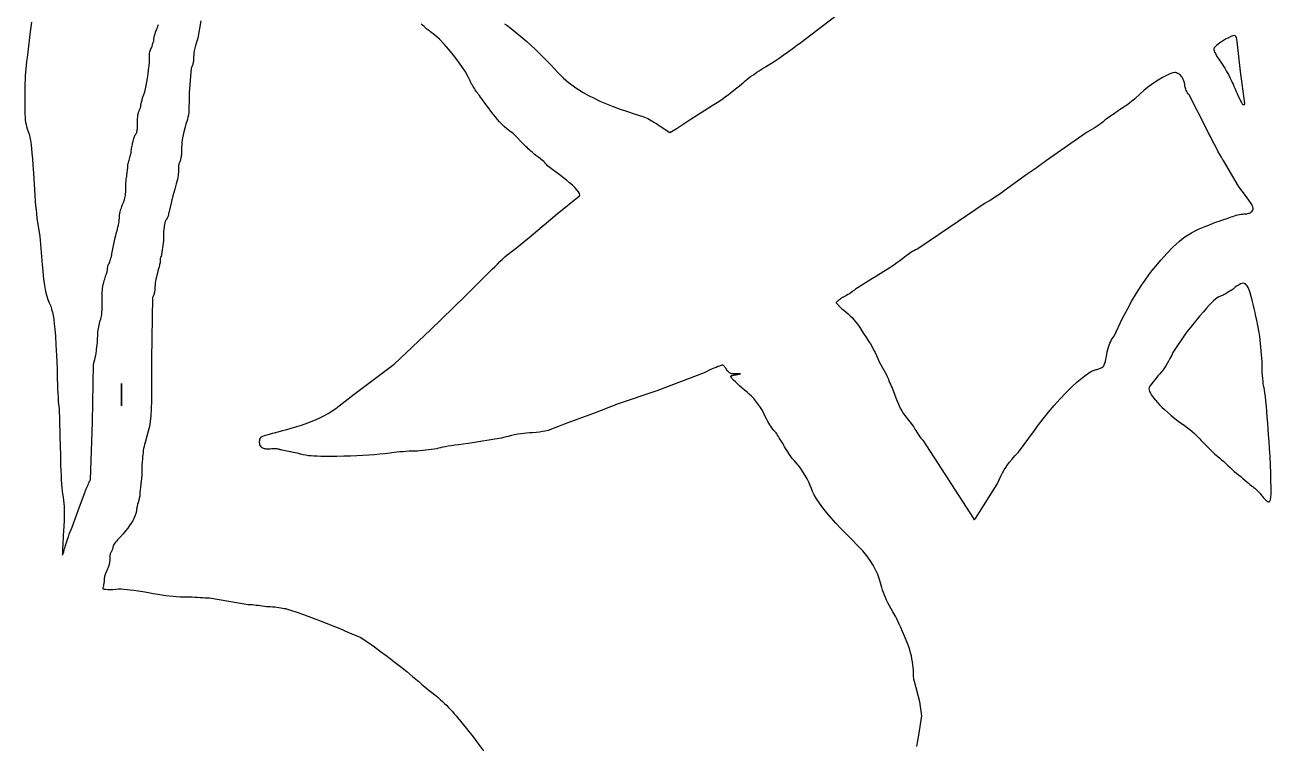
# Model space of a CAD drawing. Extents: x 0.1 to 14.4, y 0 to 16.2.
# Drawn here: x 6.808 to 10.296, y 2.417 to 4.436 of the extents above; entities that cross this region are included whole.
import ezdxf

# ---------------------------------------------------------------- set-up
doc = ezdxf.new("R2010")
doc.units = 0
doc.layers.add('1', color=1, linetype='CONTINUOUS')

msp = doc.modelspace()

# ---------------------------------------------------------------- linework, layer by layer
at = {"layer": '1', "linetype": 'CONTINUOUS'}
for points in [[(6.8258, 4.4444), (6.8228, 4.4174), (6.8138, 4.3453), (6.8122, 4.3341), (6.8109, 4.3237), (6.8099, 4.3137), (6.8091, 4.3039), (6.8086, 4.2939), (6.8082, 4.2835), (6.808, 4.2723), (6.8079, 4.2601), (6.8078, 4.2465), (6.8078, 4.2312), (6.8078, 4.2133), (6.8079, 4.1988), (6.808, 4.1871), (6.8084, 4.1777), (6.8089, 4.17), (6.8098, 4.1636), (6.8109, 4.1577), (6.8124, 4.1519), (6.8144, 4.1455), (6.8168, 4.1381), (6.8193, 4.1305), (6.8213, 4.1234), (6.8229, 4.1162), (6.8243, 4.1086), (6.8255, 4.0998), (6.8266, 4.0895), (6.8276, 4.077), (6.8288, 4.0617), (6.8302, 4.0433), (6.8318, 4.021), (6.8378, 3.9279), (6.8379, 3.9267), (6.8381, 3.9248), (6.8385, 3.9223), (6.8389, 3.9193), (6.8393, 3.9159), (6.8398, 3.9121), (6.8402, 3.9081), (6.8405, 3.9038), (6.8408, 3.8994), (6.8408, 3.8949), (6.8498, 3.8438), (6.8559, 3.7658), (6.8576, 3.7481), (6.8592, 3.7325), (6.8609, 3.7189), (6.8626, 3.7068), (6.8645, 3.6959), (6.8667, 3.686), (6.8692, 3.6766), (6.8722, 3.6675), (6.8757, 3.6582), (6.8799, 3.6486), (6.8824, 3.64), (6.8846, 3.6317), (6.8866, 3.6228), (6.8884, 3.6124), (6.89, 3.5998), (6.8916, 3.5842), (6.8931, 3.5647), (6.8946, 3.5404), (6.8962, 3.5107), (6.8979, 3.4745), (6.898, 3.4593), (6.8982, 3.4445), (6.8986, 3.4302), (6.8991, 3.4168), (6.8998, 3.4043), (6.9005, 3.393), (6.9013, 3.383), (6.9021, 3.3746), (6.903, 3.368), (6.9039, 3.3634), (6.9069, 3.2523), (6.907, 3.2354), (6.9072, 3.2192), (6.9076, 3.2037), (6.9082, 3.1891), (6.9088, 3.1753), (6.9095, 3.1625), (6.9103, 3.1508), (6.9111, 3.1403), (6.912, 3.131), (6.9129, 3.1231), (6.9145, 3.1137), (6.9158, 3.105), (6.9168, 3.0966), (6.9174, 3.0883), (6.9178, 3.0796), (6.9179, 3.0701), (6.9177, 3.0596), (6.9173, 3.0477), (6.9167, 3.0339), (6.9159, 3.018), (6.9151, 3.0074), (6.9145, 2.9973), (6.9139, 2.9879), (6.9136, 2.9792), (6.9133, 2.9715), (6.9131, 2.9648), (6.913, 2.9594), (6.9129, 2.9554), (6.9129, 2.9528), (6.9129, 2.952), (6.913, 2.9521), (6.9132, 2.9527), (6.9136, 2.9536), (6.9142, 2.9548), (6.9148, 2.9565), (6.9155, 2.9584), (6.9163, 2.9608), (6.9171, 2.9635), (6.918, 2.9665), (6.9189, 2.97), (6.92, 2.974), (6.9214, 2.9788), (6.9231, 2.9843), (6.925, 2.9902), (6.9272, 2.9966), (6.9295, 3.0033), (6.932, 3.0101), (6.9346, 3.0169), (6.9372, 3.0236), (6.9399, 3.03), (6.961, 3.0871), (6.976, 3.1291), (6.9778, 3.1329), (6.9796, 3.1369), (6.9813, 3.141), (6.983, 3.1451), (6.9846, 3.149), (6.9861, 3.1527), (6.9876, 3.156), (6.9889, 3.1587), (6.99, 3.1608), (6.991, 3.1622), (6.997, 3.3243), (7, 3.4865), (7.0018, 3.4925), (7.0036, 3.4996), (7.0052, 3.5076), (7.0068, 3.5165), (7.0083, 3.5259), (7.0095, 3.5358), (7.0106, 3.5459), (7.0113, 3.5562), (7.0118, 3.5665), (7.012, 3.5766), (7.018, 3.6096), (7.0189, 3.6101), (7.0198, 3.6114), (7.0206, 3.6137), (7.0214, 3.6168), (7.0221, 3.6209), (7.0228, 3.6258), (7.0233, 3.6317), (7.0237, 3.6384), (7.0239, 3.6461), (7.024, 3.6547), (7.024, 3.6647), (7.0241, 3.6734), (7.0242, 3.6808), (7.0244, 3.6874), (7.0248, 3.6933), (7.0253, 3.6988), (7.0261, 3.704), (7.0271, 3.7092), (7.0284, 3.7147), (7.03, 3.7207), (7.031, 3.7244), (7.0321, 3.7282), (7.0333, 3.7319), (7.0345, 3.7356), (7.0357, 3.7391), (7.0367, 3.7423), (7.0377, 3.7452), (7.0384, 3.7476), (7.0389, 3.7495), (7.039, 3.7508), (7.039, 3.7518), (7.0391, 3.7532), (7.0391, 3.7548), (7.0392, 3.7565), (7.0394, 3.7583), (7.0397, 3.7601), (7.0401, 3.7618), (7.0406, 3.7633), (7.0412, 3.7647), (7.042, 3.7658), (7.043, 3.7678), (7.0441, 3.7703), (7.0453, 3.7732), (7.0465, 3.7763), (7.0477, 3.7797), (7.0487, 3.7831), (7.0497, 3.7865), (7.0504, 3.7898), (7.0509, 3.7929), (7.0511, 3.7958), (7.0601, 3.8408), (7.0619, 3.8464), (7.0636, 3.8522), (7.0653, 3.8582), (7.0669, 3.8642), (7.0683, 3.8701), (7.0696, 3.8759), (7.0706, 3.8813), (7.0714, 3.8864), (7.0719, 3.891), (7.0721, 3.8949), (7.0722, 3.8994), (7.0727, 3.9039), (7.0735, 3.9082), (7.0744, 3.9125), (7.0755, 3.9167), (7.0766, 3.9206), (7.0778, 3.9244), (7.079, 3.9279), (7.0801, 3.9311), (7.0811, 3.9339), (7.0828, 3.9375), (7.0843, 3.9409), (7.0857, 3.9443), (7.0869, 3.9477), (7.0878, 3.9512), (7.0887, 3.9549), (7.0893, 3.9589), (7.0897, 3.9632), (7.09, 3.9678), (7.0901, 3.973), (7.0901, 3.9767), (7.0901, 3.9808), (7.0902, 3.985), (7.0903, 3.9893), (7.0905, 3.9936), (7.0907, 3.9978), (7.0911, 4.0019), (7.0916, 4.0057), (7.0923, 4.0091), (7.0931, 4.012), (7.0932, 4.0149), (7.0934, 4.018), (7.0937, 4.0214), (7.0941, 4.0249), (7.0946, 4.0285), (7.095, 4.0321), (7.0954, 4.0356), (7.0958, 4.039), (7.096, 4.0422), (7.0961, 4.045), (7.097, 4.0479), (7.0979, 4.0511), (7.0988, 4.0545), (7.0997, 4.058), (7.1006, 4.0616), (7.1015, 4.0652), (7.1024, 4.0687), (7.1033, 4.072), (7.1042, 4.0752), (7.1051, 4.0781), (7.1052, 4.0809), (7.1054, 4.0841), (7.1058, 4.0875), (7.1063, 4.091), (7.107, 4.0946), (7.1077, 4.0982), (7.1085, 4.1017), (7.1093, 4.1051), (7.1102, 4.1082), (7.1111, 4.1111), (7.112, 4.1146), (7.1129, 4.1179), (7.1138, 4.1209), (7.1147, 4.1237), (7.1156, 4.1261), (7.1165, 4.1282), (7.1174, 4.1299), (7.1183, 4.1311), (7.1192, 4.1319), (7.1201, 4.1321), (7.1202, 4.1325), (7.1204, 4.1335), (7.1208, 4.1351), (7.1212, 4.1373), (7.1216, 4.14), (7.1221, 4.1432), (7.1225, 4.1467), (7.1228, 4.1506), (7.123, 4.1547), (7.1231, 4.1592), (7.1231, 4.1628), (7.1231, 4.1666), (7.1232, 4.1705), (7.1233, 4.1742), (7.1235, 4.1779), (7.1238, 4.1814), (7.1242, 4.1847), (7.1247, 4.1876), (7.1253, 4.1901), (7.1261, 4.1922), (7.127, 4.1941), (7.1279, 4.1961), (7.1288, 4.1982), (7.1295, 4.2003), (7.1303, 4.2023), (7.1309, 4.2043), (7.1314, 4.2061), (7.1318, 4.2078), (7.132, 4.2091), (7.1321, 4.2102), (7.1322, 4.2114), (7.1325, 4.213), (7.1329, 4.215), (7.1334, 4.2174), (7.134, 4.22), (7.1347, 4.2227), (7.1355, 4.2256), (7.1364, 4.2286), (7.1372, 4.2314), (7.1381, 4.2342), (7.1407, 4.2411), (7.1432, 4.2489), (7.1454, 4.2575), (7.1475, 4.2669), (7.1494, 4.277), (7.1511, 4.2876), (7.1526, 4.2987), (7.154, 4.3101), (7.1552, 4.3216), (7.1562, 4.3333), (7.1562, 4.3393), (7.1562, 4.3446), (7.1563, 4.3493), (7.1565, 4.3536), (7.1569, 4.3574), (7.1574, 4.3608), (7.1582, 4.3639), (7.1592, 4.3669), (7.1605, 4.3697), (7.1622, 4.3724), (7.163, 4.3743), (7.1636, 4.3763), (7.1642, 4.3784), (7.1647, 4.3804), (7.1652, 4.3825), (7.1656, 4.3845), (7.1661, 4.3863), (7.1667, 4.3879), (7.1673, 4.3893), (7.1682, 4.3904), (7.1683, 4.3935), (7.1688, 4.3974), (7.1696, 4.4017), (7.1707, 4.4065), (7.1719, 4.4114), (7.1734, 4.4163), (7.1749, 4.4211), (7.1766, 4.4255), (7.1784, 4.4293), (7.1802, 4.4324), (7.1811, 4.4345), (7.182, 4.4371)], [(7.3003, 4.4474), (7.2913, 4.3994), (7.288, 4.3885), (7.2854, 4.379), (7.2834, 4.3708), (7.2819, 4.3638), (7.2808, 4.3577), (7.2801, 4.3525), (7.2796, 4.3479), (7.2794, 4.3438), (7.2793, 4.34), (7.2793, 4.3363), (7.2792, 4.3345), (7.2789, 4.3324), (7.2786, 4.3303), (7.278, 4.3281), (7.2774, 4.3258), (7.2767, 4.3236), (7.2759, 4.3214), (7.2751, 4.3192), (7.2742, 4.3172), (7.2733, 4.3153), (7.2673, 4.2462), (7.2673, 4.2313), (7.2672, 4.2187), (7.267, 4.2081), (7.2667, 4.1992), (7.2661, 4.1914), (7.2653, 4.1846), (7.2642, 4.1784), (7.2626, 4.1723), (7.2607, 4.166), (7.2583, 4.1592), (7.255, 4.1474), (7.2524, 4.1372), (7.2504, 4.1283), (7.2488, 4.1204), (7.2477, 4.1134), (7.247, 4.1068), (7.2466, 4.1006), (7.2463, 4.0944), (7.2463, 4.088), (7.2462, 4.0811), (7.2462, 4.0775), (7.2459, 4.0739), (7.2455, 4.0704), (7.245, 4.0671), (7.2444, 4.0638), (7.2436, 4.0608), (7.2429, 4.0579), (7.242, 4.0553), (7.2411, 4.053), (7.2402, 4.0511), (7.2394, 4.0492), (7.2388, 4.0471), (7.2383, 4.0448), (7.2379, 4.0424), (7.2376, 4.0398), (7.2374, 4.037), (7.2373, 4.034), (7.2373, 4.0309), (7.2372, 4.0275), (7.2372, 4.024), (7.2371, 4.0194), (7.2365, 4.0146), (7.2357, 4.0094), (7.2345, 4.0038), (7.2331, 3.9977), (7.2314, 3.9912), (7.2294, 3.984), (7.2272, 3.9761), (7.2248, 3.9674), (7.2222, 3.958), (7.2102, 3.9099), (7.2101, 3.908), (7.2099, 3.906), (7.2094, 3.9039), (7.2088, 3.9017), (7.208, 3.8994), (7.207, 3.8971), (7.2058, 3.8949), (7.2044, 3.8928), (7.2029, 3.8908), (7.2012, 3.8889), (7.2003, 3.8853), (7.1994, 3.8818), (7.1986, 3.8781), (7.1978, 3.874), (7.1971, 3.8694), (7.1964, 3.864), (7.1959, 3.8578), (7.1955, 3.8505), (7.1953, 3.8419), (7.1952, 3.8318), (7.1892, 3.7868), (7.1884, 3.7865), (7.1877, 3.7858), (7.1872, 3.7848), (7.1868, 3.7834), (7.1866, 3.7819), (7.1864, 3.7803), (7.1863, 3.7787), (7.1862, 3.7772), (7.1862, 3.7758), (7.1862, 3.7748), (7.1861, 3.7728), (7.1859, 3.7705), (7.1855, 3.768), (7.1849, 3.7653), (7.1843, 3.7624), (7.1836, 3.7594), (7.1828, 3.7564), (7.182, 3.7534), (7.1811, 3.7505), (7.1802, 3.7477), (7.1785, 3.7415), (7.1769, 3.7355), (7.1756, 3.7296), (7.1744, 3.724), (7.1734, 3.7185), (7.1726, 3.7132), (7.172, 3.708), (7.1715, 3.7031), (7.1713, 3.6983), (7.1712, 3.6937), (7.1711, 3.6918), (7.1708, 3.6898), (7.1704, 3.6876), (7.1699, 3.6854), (7.1693, 3.6832), (7.1686, 3.6809), (7.1678, 3.6787), (7.1669, 3.6766), (7.1661, 3.6746), (7.1652, 3.6727), (7.1622, 3.5015), (7.1621, 3.4536), (7.162, 3.4152), (7.1617, 3.3847), (7.161, 3.3607), (7.1599, 3.3416), (7.1583, 3.3259), (7.156, 3.3122), (7.1529, 3.2988), (7.149, 3.2844), (7.1441, 3.2673), (7.1425, 3.2612), (7.1412, 3.2555), (7.1401, 3.25), (7.1392, 3.2446), (7.1385, 3.2391), (7.1379, 3.2333), (7.1373, 3.2271), (7.1367, 3.2203), (7.136, 3.2127), (7.1351, 3.2042), (7.1351, 3.1979), (7.1351, 3.1917), (7.135, 3.1856), (7.1349, 3.1797), (7.1348, 3.1742), (7.1345, 3.169), (7.1341, 3.1642), (7.1336, 3.1599), (7.133, 3.1562), (7.1321, 3.1532), (7.132, 3.1503), (7.1318, 3.1471), (7.1315, 3.1437), (7.1311, 3.14), (7.1306, 3.1363), (7.1302, 3.1324), (7.1298, 3.1285), (7.1294, 3.1246), (7.1292, 3.1208), (7.1291, 3.1171), (7.1283, 3.1143), (7.1276, 3.1115), (7.1271, 3.1086), (7.1266, 3.1058), (7.1261, 3.1032), (7.1257, 3.1009), (7.1252, 3.0989), (7.1246, 3.0974), (7.1239, 3.0964), (7.1231, 3.0961), (7.123, 3.095), (7.1228, 3.0936), (7.1225, 3.0919), (7.1221, 3.09), (7.1216, 3.0878), (7.1212, 3.0855), (7.1208, 3.083), (7.1204, 3.0804), (7.1202, 3.0778), (7.1201, 3.0751), (7.1181, 3.068), (7.1157, 3.0612), (7.1128, 3.0546), (7.1094, 3.048), (7.1055, 3.0413), (7.1009, 3.0344), (7.0956, 3.0273), (7.0896, 3.0197), (7.0827, 3.0117), (7.0751, 3.003), (7.0708, 2.9987), (7.0671, 2.9947), (7.0639, 2.991), (7.0612, 2.9877), (7.0589, 2.9846), (7.0571, 2.9818), (7.0558, 2.9793), (7.0548, 2.977), (7.0542, 2.9749), (7.0541, 2.973), (7.054, 2.972), (7.0537, 2.9708), (7.0533, 2.9695), (7.0528, 2.9681), (7.0522, 2.9666), (7.0515, 2.965), (7.0507, 2.9633), (7.0498, 2.9615), (7.0489, 2.9598), (7.048, 2.958), (7.0472, 2.9568), (7.0466, 2.9552), (7.0461, 2.9532), (7.0457, 2.951), (7.0454, 2.9486), (7.0452, 2.9461), (7.0451, 2.9436), (7.0451, 2.9411), (7.045, 2.9389), (7.045, 2.9369), (7.045, 2.935), (7.0447, 2.9327), (7.0443, 2.9302), (7.0438, 2.9276), (7.0432, 2.9249), (7.0424, 2.9222), (7.0417, 2.9196), (7.0408, 2.9171), (7.0399, 2.9149), (7.039, 2.9129), (7.0381, 2.9109), (7.037, 2.9087), (7.0358, 2.9061), (7.0346, 2.9034), (7.0334, 2.9005), (7.0323, 2.8976), (7.0314, 2.8946), (7.0307, 2.8916), (7.0302, 2.8887), (7.03, 2.8859), (7.03, 2.8831), (7.0297, 2.8802), (7.0294, 2.8773), (7.029, 2.8744), (7.0285, 2.8716), (7.0281, 2.869), (7.0277, 2.8667), (7.0273, 2.8647), (7.0271, 2.863), (7.027, 2.8619), (7.0262, 2.8602), (7.0258, 2.8589), (7.0259, 2.8579), (7.0266, 2.8571), (7.0282, 2.8566), (7.0307, 2.8562), (7.0344, 2.856), (7.0394, 2.8559), (7.0459, 2.8559), (7.0541, 2.8559), (7.0619, 2.8566), (7.0695, 2.8569), (7.0772, 2.8569), (7.085, 2.8566), (7.0935, 2.8559), (7.1027, 2.8548), (7.113, 2.8533), (7.1247, 2.8515), (7.138, 2.8494), (7.1532, 2.8468), (7.167, 2.8443), (7.1797, 2.8421), (7.1914, 2.8403), (7.2024, 2.8387), (7.2128, 2.8375), (7.2228, 2.8365), (7.2324, 2.8357), (7.242, 2.8352), (7.2515, 2.8349), (7.2613, 2.8348), (7.2686, 2.8348), (7.2762, 2.8345), (7.2838, 2.8342), (7.2912, 2.8338), (7.2984, 2.8333), (7.3052, 2.8329), (7.3113, 2.8325), (7.3166, 2.8321), (7.321, 2.8319), (7.3243, 2.8318), (7.3784, 2.8228), (7.4324, 2.8138), (7.4356, 2.8137), (7.4395, 2.8135), (7.444, 2.8131), (7.4491, 2.8126), (7.4546, 2.8119), (7.4603, 2.8112), (7.4662, 2.8104), (7.4721, 2.8096), (7.4779, 2.8087), (7.4835, 2.8078), (7.489, 2.8077), (7.4949, 2.8075), (7.5008, 2.8071), (7.5068, 2.8066), (7.5128, 2.8059), (7.5185, 2.8052), (7.524, 2.8044), (7.529, 2.8036), (7.5336, 2.8027), (7.5375, 2.8018), (7.551, 2.7979), (7.5689, 2.7919), (7.5903, 2.7843), (7.6141, 2.7754), (7.6393, 2.7658), (7.6647, 2.7557), (7.6893, 2.7458), (7.712, 2.7364), (7.7319, 2.7279), (7.7477, 2.7207), (7.7576, 2.7147), (7.7706, 2.7059), (7.7861, 2.695), (7.8033, 2.6823), (7.8217, 2.6685), (7.8405, 2.6541), (7.8591, 2.6396), (7.8768, 2.6255), (7.893, 2.6123), (7.9069, 2.6006), (7.91, 2.5976), (7.9137, 2.5942), (7.9179, 2.5904), (7.9227, 2.5862), (7.9279, 2.5818), (7.9335, 2.5772), (7.9394, 2.5726), (7.9454, 2.5678), (7.9517, 2.5631), (7.958, 2.5586), (7.9642, 2.5532), (7.9702, 2.5477), (7.9761, 2.5423), (7.9819, 2.5367), (7.9876, 2.5312), (7.9932, 2.5255), (7.9987, 2.5197), (8.0042, 2.5138), (8.0096, 2.5077), (8.015, 2.5015), (8.0305, 2.4822), (8.0463, 2.4624), (8.0619, 2.4425), (8.0771, 2.4228), (8.0916, 2.4039)], [(9.304, 2.4162), (9.3057, 2.4269), (9.3075, 2.4374), (9.3093, 2.4474), (9.3183, 2.5015), (9.3123, 2.5405), (9.2973, 2.5976), (9.2965, 2.6005), (9.2958, 2.6036), (9.2953, 2.607), (9.2949, 2.6105), (9.2947, 2.6141), (9.2945, 2.6177), (9.2944, 2.6212), (9.2943, 2.6246), (9.2943, 2.6278), (9.2943, 2.6306), (9.294, 2.6374), (9.2933, 2.6448), (9.2921, 2.6528), (9.2905, 2.6611), (9.2887, 2.6697), (9.2865, 2.6782), (9.2841, 2.6865), (9.2816, 2.6945), (9.279, 2.702), (9.2763, 2.7087), (9.2696, 2.7245), (9.2639, 2.7379), (9.259, 2.7492), (9.2547, 2.7586), (9.2511, 2.7665), (9.2479, 2.7731), (9.2451, 2.7788), (9.2424, 2.7838), (9.2399, 2.7883), (9.2372, 2.7928), (9.2321, 2.8015), (9.2275, 2.8098), (9.2233, 2.8177), (9.2196, 2.8253), (9.2162, 2.8326), (9.2132, 2.8397), (9.2106, 2.8467), (9.2082, 2.8537), (9.2061, 2.8607), (9.2042, 2.8679), (9.1996, 2.8833), (9.1945, 2.8976), (9.1887, 2.9109), (9.1819, 2.9238), (9.1738, 2.9366), (9.1642, 2.9496), (9.1528, 2.9633), (9.1393, 2.978), (9.1235, 2.9941), (9.1051, 3.012), (9.0909, 3.0266), (9.0772, 3.0413), (9.0643, 3.0559), (9.0523, 3.0703), (9.0413, 3.0841), (9.0316, 3.0972), (9.0233, 3.1094), (9.0167, 3.1204), (9.0119, 3.1301), (9.009, 3.1381), (9.0058, 3.1467), (9.0017, 3.1558), (8.9968, 3.1654), (8.9913, 3.1751), (8.9854, 3.1847), (8.9792, 3.1939), (8.9729, 3.2026), (8.9666, 3.2103), (8.9606, 3.217), (8.955, 3.2222), (8.9339, 3.2553), (8.932, 3.259), (8.9297, 3.2631), (8.9272, 3.2673), (8.9246, 3.2716), (8.9219, 3.2759), (8.9192, 3.2801), (8.9166, 3.2842), (8.9141, 3.2879), (8.9119, 3.2913), (8.9099, 3.2943), (8.9071, 3.2973), (8.9042, 3.3007), (8.9012, 3.3044), (8.8982, 3.3085), (8.8953, 3.3127), (8.8924, 3.317), (8.8897, 3.3213), (8.8871, 3.3255), (8.8849, 3.3296), (8.8829, 3.3333), (8.879, 3.3422), (8.8747, 3.3509), (8.8699, 3.3594), (8.8647, 3.3675), (8.8592, 3.3754), (8.8535, 3.3828), (8.8475, 3.3899), (8.8414, 3.3966), (8.8351, 3.4027), (8.8288, 3.4084), (8.8216, 3.414), (8.8146, 3.4197), (8.8079, 3.4255), (8.8017, 3.4312), (8.7962, 3.4366), (8.7914, 3.4415), (8.7876, 3.4458), (8.785, 3.4493), (8.7837, 3.452), (8.7838, 3.4535), (8.784, 3.4535), (8.7845, 3.4538), (8.7853, 3.4541), (8.7865, 3.4545), (8.7879, 3.455), (8.7896, 3.4554), (8.7916, 3.4558), (8.7938, 3.4561), (8.7962, 3.4564), (8.7988, 3.4565), (8.8108, 3.4595), (8.7958, 3.4595), (8.7917, 3.4595), (8.7884, 3.4596), (8.7857, 3.4598), (8.7835, 3.4602), (8.7815, 3.461), (8.7798, 3.4621), (8.7781, 3.4636), (8.7763, 3.4656), (8.7742, 3.4682), (8.7718, 3.4715), (8.7701, 3.474), (8.7685, 3.4762), (8.7671, 3.478), (8.7658, 3.4796), (8.7646, 3.4809), (8.7636, 3.4819), (8.7625, 3.4826), (8.7616, 3.4831), (8.7607, 3.4834), (8.7598, 3.4835), (8.7583, 3.4832), (8.7556, 3.4825), (8.752, 3.4812), (8.7474, 3.4795), (8.7421, 3.4775), (8.7362, 3.475), (8.7298, 3.4723), (8.723, 3.4693), (8.7159, 3.466), (8.7087, 3.4625), (8.5766, 3.4114), (8.4685, 3.3754), (8.3994, 3.3483), (8.3243, 3.3213), (8.3103, 3.3155), (8.2985, 3.3107), (8.2884, 3.3068), (8.2797, 3.3036), (8.2718, 3.3011), (8.2642, 3.299), (8.2566, 3.2975), (8.2483, 3.2962), (8.239, 3.2952), (8.2282, 3.2943), (8.2201, 3.2941), (8.212, 3.2936), (8.2037, 3.2927), (8.1954, 3.2916), (8.1869, 3.2902), (8.1783, 3.2885), (8.1694, 3.2865), (8.1603, 3.2843), (8.1509, 3.2819), (8.1411, 3.2793), (8.048, 3.2643), (8.0343, 3.2626), (8.022, 3.261), (8.0109, 3.2595), (8.001, 3.2581), (7.9921, 3.2568), (7.9843, 3.2554), (7.9773, 3.254), (7.9712, 3.2525), (7.9657, 3.251), (7.961, 3.2492), (7.9069, 3.2432), (7.8994, 3.2432), (7.8913, 3.2429), (7.8829, 3.2425), (7.8742, 3.242), (7.8656, 3.2414), (7.8572, 3.2407), (7.8491, 3.2399), (7.8416, 3.239), (7.8347, 3.2381), (7.8288, 3.2372), (7.815, 3.2355), (7.8007, 3.234), (7.7857, 3.2326), (7.7701, 3.2315), (7.7538, 3.2305), (7.7367, 3.2297), (7.7189, 3.229), (7.7004, 3.2286), (7.6809, 3.2283), (7.6607, 3.2282), (7.6473, 3.2282), (7.6357, 3.2283), (7.6257, 3.2285), (7.6168, 3.2288), (7.6089, 3.2294), (7.6014, 3.2302), (7.5942, 3.2313), (7.5869, 3.2328), (7.5791, 3.2348), (7.5706, 3.2372), (7.5643, 3.2382), (7.5581, 3.2393), (7.5521, 3.2405), (7.5463, 3.2417), (7.5409, 3.2429), (7.536, 3.2439), (7.5316, 3.2449), (7.5278, 3.2456), (7.5248, 3.2461), (7.5225, 3.2462), (7.5214, 3.2471), (7.5197, 3.2477), (7.5177, 3.2482), (7.5154, 3.2486), (7.5128, 3.2489), (7.51, 3.2491), (7.5071, 3.2492), (7.5042, 3.2492), (7.5013, 3.2492), (7.4985, 3.2492), (7.4943, 3.2485), (7.4908, 3.2481), (7.4877, 3.248), (7.4851, 3.2481), (7.4827, 3.2485), (7.4806, 3.249), (7.4784, 3.2497), (7.4763, 3.2505), (7.474, 3.2514), (7.4715, 3.2523), (7.469, 3.255), (7.4671, 3.258), (7.4657, 3.261), (7.4648, 3.2641), (7.4643, 3.2673), (7.4643, 3.2704), (7.4648, 3.2735), (7.4656, 3.2766), (7.4668, 3.2795), (7.4685, 3.2823), (7.4702, 3.2834), (7.4737, 3.2848), (7.4786, 3.2864), (7.4848, 3.2884), (7.4921, 3.2905), (7.5005, 3.2929), (7.5096, 3.2954), (7.5195, 3.298), (7.5298, 3.3006), (7.5405, 3.3033), (7.5621, 3.3096), (7.5818, 3.3159), (7.5998, 3.3223), (7.6161, 3.3287), (7.631, 3.3352), (7.6445, 3.3418), (7.6569, 3.3485), (7.6681, 3.3553), (7.6783, 3.3622), (7.6877, 3.3694), (7.7297, 3.4024), (7.8408, 3.4865), (7.9429, 3.5826), (8.039, 3.6757), (8.1081, 3.7447), (8.1154, 3.752), (8.1228, 3.7593), (8.1301, 3.7666), (8.1374, 3.7737), (8.1445, 3.7804), (8.1514, 3.7867), (8.1578, 3.7924), (8.1638, 3.7974), (8.1693, 3.8016), (8.1742, 3.8048), (8.2192, 3.8408), (8.2973, 3.9069), (8.3604, 3.958), (8.3611, 3.9604), (8.3599, 3.9642), (8.357, 3.969), (8.3526, 3.9746), (8.3468, 3.9809), (8.34, 3.9876), (8.3324, 3.9946), (8.324, 4.0016), (8.3153, 4.0085), (8.3063, 4.015), (8.2703, 4.042), (8.2682, 4.0448), (8.2657, 4.0477), (8.2628, 4.0507), (8.2597, 4.0537), (8.2564, 4.0567), (8.253, 4.0596), (8.2496, 4.0623), (8.2462, 4.0648), (8.2431, 4.0671), (8.2402, 4.0691), (8.2374, 4.0711), (8.2342, 4.0736), (8.2308, 4.0765), (8.2273, 4.0796), (8.2237, 4.083), (8.2201, 4.0864), (8.2166, 4.0898), (8.2132, 4.0931), (8.2101, 4.0962), (8.2072, 4.0991), (8.1742, 4.1321), (8.1649, 4.1391), (8.1566, 4.1457), (8.1492, 4.1521), (8.1425, 4.1584), (8.1363, 4.1648), (8.1303, 4.1715), (8.1244, 4.1786), (8.1183, 4.1863), (8.112, 4.1948), (8.1051, 4.2042), (8.1014, 4.2089), (8.0976, 4.2138), (8.0938, 4.2188), (8.09, 4.224), (8.0863, 4.229), (8.0828, 4.2338), (8.0796, 4.2384), (8.0767, 4.2425), (8.0741, 4.2462), (8.0721, 4.2492), (8.0702, 4.252), (8.0682, 4.255), (8.0661, 4.258), (8.064, 4.2611), (8.0619, 4.2643), (8.06, 4.2674), (8.0581, 4.2705), (8.0565, 4.2736), (8.0551, 4.2765), (8.0541, 4.2793), (8.0483, 4.2912), (8.0405, 4.3049), (8.0308, 4.3199), (8.0197, 4.3357), (8.0075, 4.3517), (7.9946, 4.3675), (7.9813, 4.3825), (7.968, 4.3961), (7.9551, 4.408), (7.9429, 4.4174), (7.94, 4.4195), (7.9366, 4.422), (7.9329, 4.4249), (7.929, 4.4282), (7.9249, 4.4317), (7.9209, 4.4354), (7.917, 4.4391)], [(8.1497, 4.4392), (8.1562, 4.4354), (8.1683, 4.4259), (8.1796, 4.417), (8.1905, 4.4082), (8.2012, 4.3994), (8.2121, 4.39), (8.2234, 4.3799), (8.2355, 4.3686), (8.2486, 4.3558), (8.2631, 4.3411), (8.2793, 4.3243), (8.2895, 4.3134), (8.2986, 4.3039), (8.3069, 4.2956), (8.3146, 4.2883), (8.3217, 4.2819), (8.3286, 4.2761), (8.3354, 4.2707), (8.3423, 4.2656), (8.3496, 4.2605), (8.3574, 4.2553), (8.3706, 4.2472), (8.385, 4.2391), (8.4006, 4.2311), (8.4173, 4.2232), (8.4351, 4.2155), (8.4538, 4.2079), (8.4735, 4.2006), (8.494, 4.1935), (8.5154, 4.1867), (8.5375, 4.1802), (8.542, 4.1783), (8.5466, 4.1762), (8.5511, 4.174), (8.5557, 4.1715), (8.5604, 4.1689), (8.5652, 4.1661), (8.5701, 4.1631), (8.5751, 4.16), (8.5803, 4.1567), (8.5856, 4.1532), (8.6126, 4.1351), (8.6336, 4.1471), (8.6697, 4.1712), (8.7207, 4.2042), (8.7311, 4.2104), (8.7408, 4.2163), (8.7501, 4.2222), (8.7591, 4.2283), (8.768, 4.2346), (8.7772, 4.2414), (8.7867, 4.2488), (8.7968, 4.257), (8.8078, 4.2661), (8.8198, 4.2763), (8.8238, 4.28), (8.8283, 4.2838), (8.8334, 4.2877), (8.8389, 4.2918), (8.8446, 4.2958), (8.8505, 4.2998), (8.8565, 4.3039), (8.8625, 4.3078), (8.8683, 4.3116), (8.8739, 4.3153), (8.8801, 4.3187), (8.888, 4.3234), (8.8971, 4.3292), (8.9074, 4.3359), (8.9185, 4.3435), (8.9303, 4.3516), (8.9425, 4.3603), (8.9548, 4.3692), (8.967, 4.3783), (8.979, 4.3874), (9.0781, 4.4625)]]:
    msp.add_lwpolyline(points, dxfattribs=at)
for points in [[(10.2004, 4.3895), (10.1995, 4.3959), (10.1984, 4.4007), (10.1969, 4.404), (10.1948, 4.4058), (10.1919, 4.4063), (10.188, 4.4055), (10.1829, 4.4035), (10.1763, 4.4004), (10.1682, 4.3964), (10.1621, 4.3928), (10.1567, 4.3893), (10.1518, 4.3858), (10.1475, 4.3826), (10.1438, 4.3795), (10.1407, 4.3767), (10.1383, 4.3743), (10.1365, 4.3722), (10.1355, 4.3705), (10.1351, 4.3694), (10.1352, 4.3683), (10.1355, 4.3669), (10.1359, 4.3652), (10.1366, 4.3633), (10.1374, 4.3611), (10.1384, 4.3588), (10.1395, 4.3563), (10.1409, 4.3537), (10.1424, 4.351), (10.1441, 4.3483), (10.1496, 4.3407), (10.1552, 4.3324), (10.1607, 4.3237), (10.1661, 4.3148), (10.1712, 4.3059), (10.1759, 4.2973), (10.1802, 4.2892), (10.1839, 4.2819), (10.1869, 4.2755), (10.1892, 4.2703), (10.1913, 4.2651), (10.194, 4.2589), (10.1971, 4.2519), (10.2004, 4.2446), (10.2038, 4.2372), (10.2071, 4.2303), (10.2102, 4.224), (10.2128, 4.2189), (10.2149, 4.2151), (10.2162, 4.2132), (10.2171, 4.2132), (10.218, 4.2132), (10.2188, 4.2133), (10.2196, 4.2134), (10.2203, 4.2136), (10.221, 4.2139), (10.2215, 4.2142), (10.2219, 4.2148), (10.2221, 4.2154), (10.2222, 4.2162), (10.2102, 4.3063), (10.2012, 4.3814)], [(10.0381, 4.2982), (10.0369, 4.2991), (10.0357, 4.2999), (10.0344, 4.3007), (10.033, 4.3014), (10.0317, 4.3021), (10.0304, 4.3026), (10.0291, 4.303), (10.028, 4.3032), (10.027, 4.3033), (10.0206, 4.3023), (10.0123, 4.2996), (10.0025, 4.2951), (9.9914, 4.2892), (9.9794, 4.2819), (9.9667, 4.2735), (9.9537, 4.264), (9.9407, 4.2537), (9.928, 4.2427), (9.9159, 4.2312), (9.9129, 4.2284), (9.9092, 4.2252), (9.905, 4.2218), (9.9005, 4.2183), (9.8956, 4.2147), (9.8906, 4.2111), (9.8855, 4.2076), (9.8805, 4.2042), (9.8755, 4.2011), (9.8709, 4.1982), (9.8662, 4.1946), (9.8613, 4.191), (9.8563, 4.1875), (9.8513, 4.1842), (9.8465, 4.1809), (9.8419, 4.1779), (9.8377, 4.175), (9.8341, 4.1724), (9.8311, 4.1701), (9.8288, 4.1682), (9.8257, 4.1653), (9.8218, 4.1621), (9.8171, 4.1587), (9.812, 4.1551), (9.8063, 4.1513), (9.8003, 4.1474), (9.794, 4.1435), (9.7876, 4.1396), (9.7812, 4.1358), (9.7748, 4.1321), (9.6667, 4.0571), (9.662, 4.0534), (9.657, 4.0495), (9.6518, 4.0456), (9.6463, 4.0416), (9.6408, 4.0375), (9.6351, 4.0335), (9.6294, 4.0295), (9.6237, 4.0255), (9.6181, 4.0217), (9.6126, 4.018), (9.5586, 3.979), (9.5544, 3.9759), (9.5494, 3.9723), (9.5436, 3.9682), (9.5372, 3.9638), (9.5304, 3.9591), (9.5233, 3.9543), (9.5161, 3.9496), (9.509, 3.9451), (9.5021, 3.9408), (9.4955, 3.9369), (9.3934, 3.8679), (9.3093, 3.8108), (9.3048, 3.8088), (9.3003, 3.8066), (9.296, 3.8041), (9.2917, 3.8015), (9.2875, 3.7988), (9.2836, 3.7961), (9.2798, 3.7935), (9.2764, 3.791), (9.2731, 3.7888), (9.2703, 3.7868), (9.2636, 3.7813), (9.2563, 3.7756), (9.2484, 3.7698), (9.2399, 3.7639), (9.2309, 3.7579), (9.2214, 3.7518), (9.2116, 3.7456), (9.2014, 3.7393), (9.1909, 3.733), (9.1802, 3.7267), (9.1321, 3.6967), (9.1293, 3.694), (9.1261, 3.6913), (9.1227, 3.6887), (9.119, 3.6861), (9.1152, 3.6836), (9.1114, 3.6811), (9.1075, 3.6788), (9.1036, 3.6766), (9.0998, 3.6746), (9.0961, 3.6727), (9.0934, 3.6709), (9.0908, 3.6691), (9.0882, 3.6673), (9.0859, 3.6657), (9.0837, 3.664), (9.0818, 3.6625), (9.0803, 3.6611), (9.0791, 3.6598), (9.0783, 3.6587), (9.0781, 3.6577), (9.0931, 3.6426), (9.1, 3.6374), (9.1062, 3.6323), (9.112, 3.6273), (9.1175, 3.6222), (9.1227, 3.6167), (9.1279, 3.6109), (9.1331, 3.6044), (9.1385, 3.5971), (9.1441, 3.5889), (9.1502, 3.5796), (9.157, 3.5693), (9.1632, 3.5599), (9.1689, 3.5511), (9.174, 3.5429), (9.1787, 3.5349), (9.183, 3.527), (9.1871, 3.5191), (9.1909, 3.5108), (9.1946, 3.502), (9.1982, 3.4925), (9.2192, 3.4565), (9.2202, 3.4543), (9.2214, 3.4515), (9.2227, 3.4481), (9.2243, 3.4442), (9.226, 3.4399), (9.2279, 3.4353), (9.2299, 3.4303), (9.2322, 3.4251), (9.2346, 3.4198), (9.2372, 3.4144), (9.2416, 3.4025), (9.2456, 3.3919), (9.2493, 3.3826), (9.2528, 3.3743), (9.256, 3.3671), (9.2591, 3.3608), (9.262, 3.3553), (9.2648, 3.3504), (9.2676, 3.3461), (9.2703, 3.3423), (9.2943, 3.3123), (9.2963, 3.3085), (9.2986, 3.3045), (9.3011, 3.3003), (9.3038, 3.296), (9.3067, 3.2917), (9.3096, 3.2875), (9.3126, 3.2834), (9.3156, 3.2796), (9.3185, 3.2762), (9.3213, 3.2733), (9.4625, 3.0541), (9.4626, 3.0532), (9.4628, 3.0526), (9.4632, 3.0522), (9.4637, 3.0519), (9.4643, 3.0518), (9.4651, 3.0519), (9.4658, 3.0522), (9.4667, 3.0526), (9.4676, 3.0532), (9.4685, 3.0541), (9.5285, 3.1502), (9.5343, 3.1626), (9.5394, 3.1731), (9.544, 3.1821), (9.5484, 3.1901), (9.5529, 3.1974), (9.5579, 3.2046), (9.5637, 3.2121), (9.5705, 3.2202), (9.5787, 3.2294), (9.5886, 3.2402), (9.6336, 3.3003), (9.6447, 3.3164), (9.6578, 3.3338), (9.6725, 3.352), (9.6883, 3.3704), (9.7046, 3.3885), (9.721, 3.4058), (9.737, 3.4218), (9.7521, 3.4359), (9.7659, 3.4476), (9.7778, 3.4565), (9.7814, 3.4591), (9.7849, 3.4615), (9.7884, 3.4637), (9.7918, 3.4656), (9.795, 3.4673), (9.7981, 3.4688), (9.8009, 3.4699), (9.8035, 3.4708), (9.8058, 3.4713), (9.8078, 3.4715), (9.8135, 3.4732), (9.8181, 3.4749), (9.8218, 3.4768), (9.8247, 3.479), (9.827, 3.4816), (9.8288, 3.4849), (9.8303, 3.4889), (9.8317, 3.494), (9.8332, 3.5001), (9.8348, 3.5075), (9.8358, 3.5145), (9.837, 3.5212), (9.8384, 3.5276), (9.8401, 3.5337), (9.842, 3.5394), (9.8441, 3.5449), (9.8466, 3.5502), (9.8493, 3.5552), (9.8524, 3.56), (9.8559, 3.5646), (9.8799, 3.6156), (9.8932, 3.6407), (9.9061, 3.6639), (9.9189, 3.6855), (9.9317, 3.7057), (9.9448, 3.7248), (9.9584, 3.7432), (9.9726, 3.761), (9.9876, 3.7785), (10.0037, 3.796), (10.021, 3.8138), (10.0297, 3.8223), (10.038, 3.8299), (10.0461, 3.8367), (10.0544, 3.8429), (10.0631, 3.8487), (10.0725, 3.8543), (10.0829, 3.8597), (10.0946, 3.8651), (10.1079, 3.8708), (10.1231, 3.8769), (10.1279, 3.8788), (10.1331, 3.8808), (10.1385, 3.8828), (10.1441, 3.8849), (10.1498, 3.887), (10.1553, 3.889), (10.1607, 3.8908), (10.1657, 3.8924), (10.1702, 3.8938), (10.1742, 3.8949), (10.1788, 3.8967), (10.1835, 3.8985), (10.1883, 3.9001), (10.1931, 3.9017), (10.1978, 3.9032), (10.2025, 3.9044), (10.207, 3.9055), (10.2114, 3.9062), (10.2154, 3.9067), (10.2192, 3.9069), (10.222, 3.907), (10.2249, 3.9072), (10.2277, 3.9076), (10.2305, 3.9082), (10.2331, 3.9088), (10.2354, 3.9095), (10.2374, 3.9103), (10.2389, 3.9111), (10.2399, 3.912), (10.2402, 3.9129), (10.2426, 3.9149), (10.2442, 3.9173), (10.245, 3.92), (10.2451, 3.9232), (10.2444, 3.9268), (10.2428, 3.9309), (10.2405, 3.9354), (10.2373, 3.9404), (10.2332, 3.9459), (10.2282, 3.952), (10.2042, 3.985), (10.1622, 4.0571), (10.1598, 4.0607), (10.1566, 4.0661), (10.1525, 4.0731), (10.1478, 4.0814), (10.1426, 4.0908), (10.1371, 4.1012), (10.1313, 4.1122), (10.1255, 4.1236), (10.1197, 4.1354), (10.1141, 4.1471), (10.0661, 4.2402), (10.0635, 4.2431), (10.0614, 4.2462), (10.0595, 4.2495), (10.0579, 4.2528), (10.0567, 4.256), (10.0557, 4.2591), (10.0549, 4.2618), (10.0544, 4.2642), (10.0541, 4.266), (10.0541, 4.2673), (10.0539, 4.2701), (10.0534, 4.2733), (10.0525, 4.2766), (10.0514, 4.28), (10.0499, 4.2834), (10.0482, 4.2867), (10.0463, 4.2899), (10.0441, 4.2927), (10.0417, 4.2952), (10.039, 4.2973)], [(10.2262, 3.7089), (10.2239, 3.7111), (10.2211, 3.7125), (10.218, 3.7129), (10.2143, 3.7125), (10.2103, 3.7111), (10.2058, 3.7089), (10.2007, 3.7057), (10.1952, 3.7016), (10.1892, 3.6967), (10.1863, 3.6948), (10.1832, 3.6928), (10.1799, 3.6907), (10.1765, 3.6886), (10.173, 3.6866), (10.1697, 3.6846), (10.1666, 3.6828), (10.1637, 3.6811), (10.1612, 3.6797), (10.1592, 3.6787), (10.154, 3.6768), (10.1491, 3.6745), (10.1444, 3.6717), (10.1396, 3.6681), (10.1344, 3.6637), (10.1287, 3.6581), (10.1222, 3.6513), (10.1148, 3.6431), (10.1061, 3.6333), (10.0961, 3.6216), (10.0571, 3.5736), (10.021, 3.5195), (10.0167, 3.5102), (10.0126, 3.502), (10.0087, 3.4947), (10.0049, 3.488), (10.0011, 3.482), (9.9972, 3.4763), (9.9932, 3.4707), (9.9888, 3.4652), (9.9841, 3.4595), (9.979, 3.4535), (9.9709, 3.4438), (9.9644, 3.436), (9.9596, 3.4299), (9.9562, 3.4249), (9.9542, 3.4208), (9.9535, 3.4171), (9.9539, 3.4135), (9.9553, 3.4096), (9.9577, 3.4051), (9.961, 3.3994), (9.9663, 3.3924), (9.9717, 3.3858), (9.9773, 3.3794), (9.9833, 3.373), (9.9899, 3.3664), (9.9973, 3.3594), (10.0057, 3.3519), (10.0153, 3.3437), (10.0264, 3.3345), (10.039, 3.3243), (10.0463, 3.3196), (10.0536, 3.3144), (10.0609, 3.3089), (10.068, 3.3033), (10.0747, 3.2977), (10.081, 3.2921), (10.0867, 3.2868), (10.0917, 3.2818), (10.0959, 3.2772), (10.0991, 3.2733), (10.1381, 3.2342), (10.1421, 3.2312), (10.1466, 3.2275), (10.1517, 3.2233), (10.1572, 3.2186), (10.1629, 3.2136), (10.1688, 3.2083), (10.1748, 3.2028), (10.1808, 3.1972), (10.1866, 3.1917), (10.1922, 3.1862), (10.1985, 3.1815), (10.2047, 3.1766), (10.2108, 3.1716), (10.2166, 3.1666), (10.2222, 3.1618), (10.2274, 3.1572), (10.2322, 3.153), (10.2365, 3.1494), (10.2402, 3.1464), (10.2432, 3.1441), (10.2452, 3.143), (10.2475, 3.1413), (10.25, 3.1393), (10.2528, 3.1368), (10.2556, 3.134), (10.2586, 3.1309), (10.2616, 3.1277), (10.2646, 3.1242), (10.2675, 3.1207), (10.2703, 3.1171), (10.2745, 3.1122), (10.2782, 3.1081), (10.2815, 3.105), (10.2843, 3.1027), (10.2868, 3.1014), (10.2889, 3.1009), (10.2906, 3.1014), (10.2921, 3.1027), (10.2933, 3.105), (10.2943, 3.1081), (10.295, 3.1132), (10.2954, 3.1242), (10.2955, 3.14), (10.2952, 3.1594), (10.2947, 3.1813), (10.2939, 3.2045), (10.2928, 3.228), (10.2915, 3.2505), (10.29, 3.271), (10.2883, 3.2883), (10.2873, 3.3047), (10.2862, 3.3213), (10.2849, 3.3378), (10.2836, 3.3538), (10.2823, 3.369), (10.2809, 3.383), (10.2796, 3.3955), (10.2784, 3.4061), (10.2773, 3.4145), (10.2763, 3.4204), (10.2754, 3.423), (10.2745, 3.427), (10.2736, 3.4324), (10.2729, 3.4389), (10.2721, 3.4463), (10.2715, 3.4546), (10.271, 3.4635), (10.2706, 3.4729), (10.2704, 3.4826), (10.2703, 3.4925), (10.2643, 3.5646), (10.2553, 3.6096), (10.2533, 3.62), (10.251, 3.6311), (10.2485, 3.6427), (10.2457, 3.6543), (10.2429, 3.6655), (10.2399, 3.6762), (10.2369, 3.6859), (10.2339, 3.6943), (10.231, 3.701), (10.2282, 3.7057)], [(7.0781, 3.4324), (7.0781, 3.3994), (7.0781, 3.3694)]]:
    msp.add_lwpolyline(points, close=True, dxfattribs=at)

doc.saveas('drawing.dxf')
